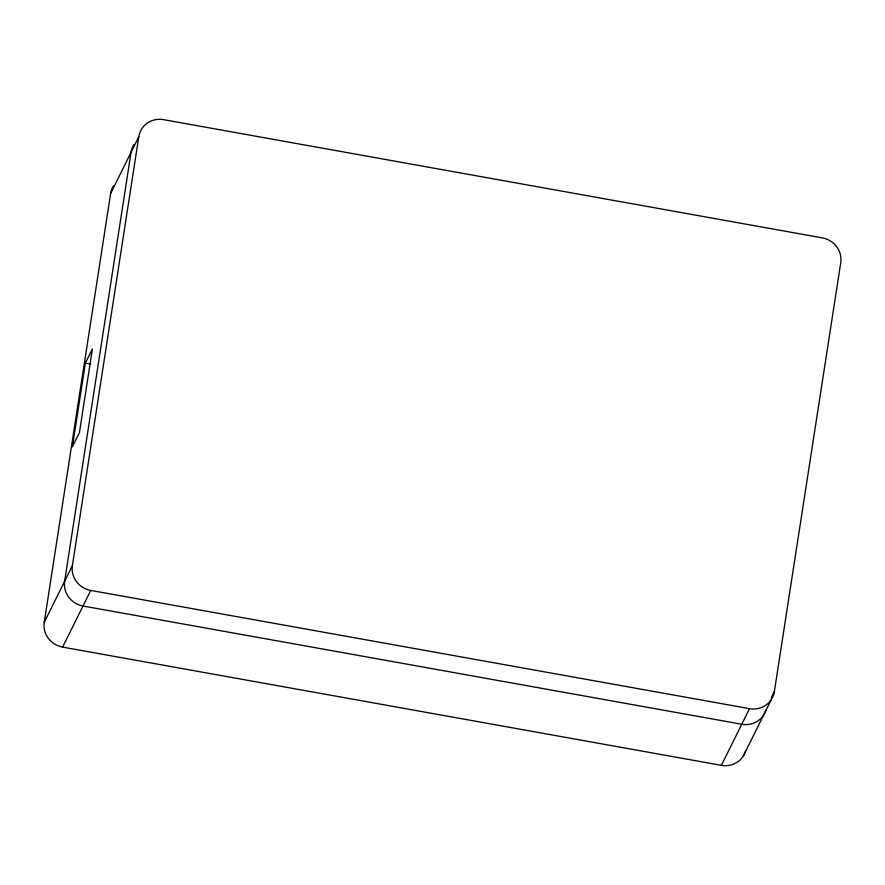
<?xml version="1.0" encoding="UTF-8"?>
<svg xmlns="http://www.w3.org/2000/svg" width="885" height="885" viewBox="0 0 885 885"><rect width="100%" height="100%" fill="white"/><g stroke="black" fill="none" stroke-linecap="round" stroke-linejoin="round"><path stroke-width="1.33" d="M745.601 750.967A22.025 21.096 26.4 0 1 721.375 765.337L62.614 647.112A22.025 21.096 26.4 0 1 44.25 622.31L110.658 193.395A22.025 21.096 26.4 0 1 113.545 185.684M85.336 363.171L72.382 446.859L79.418 432.688L92.372 349L85.336 363.171L90.735 364.144M44.25 622.31L72.382 565.626L138.79 136.71A22.025 21.096 26.4 0 1 163.625 119.663L822.386 237.888A22.025 21.096 26.4 0 1 840.75 262.69L774.342 691.605L771.366 697.601M110.658 193.395L138.79 136.71M62.614 647.112L90.746 590.428A22.025 21.096 26.4 0 1 72.382 565.626M721.375 765.337L749.506 708.653A22.025 21.096 26.4 0 0 774.342 691.605M743.323 756L771.454 699.316M90.746 590.428L749.506 708.653M766.001 709.881A22.025 21.096 26.4 0 1 741.763 724.24L83.013 606.015A22.025 21.096 26.4 0 1 64.649 581.213L131.057 152.297A22.025 21.096 26.4 0 1 133.934 144.587"/></g></svg>
